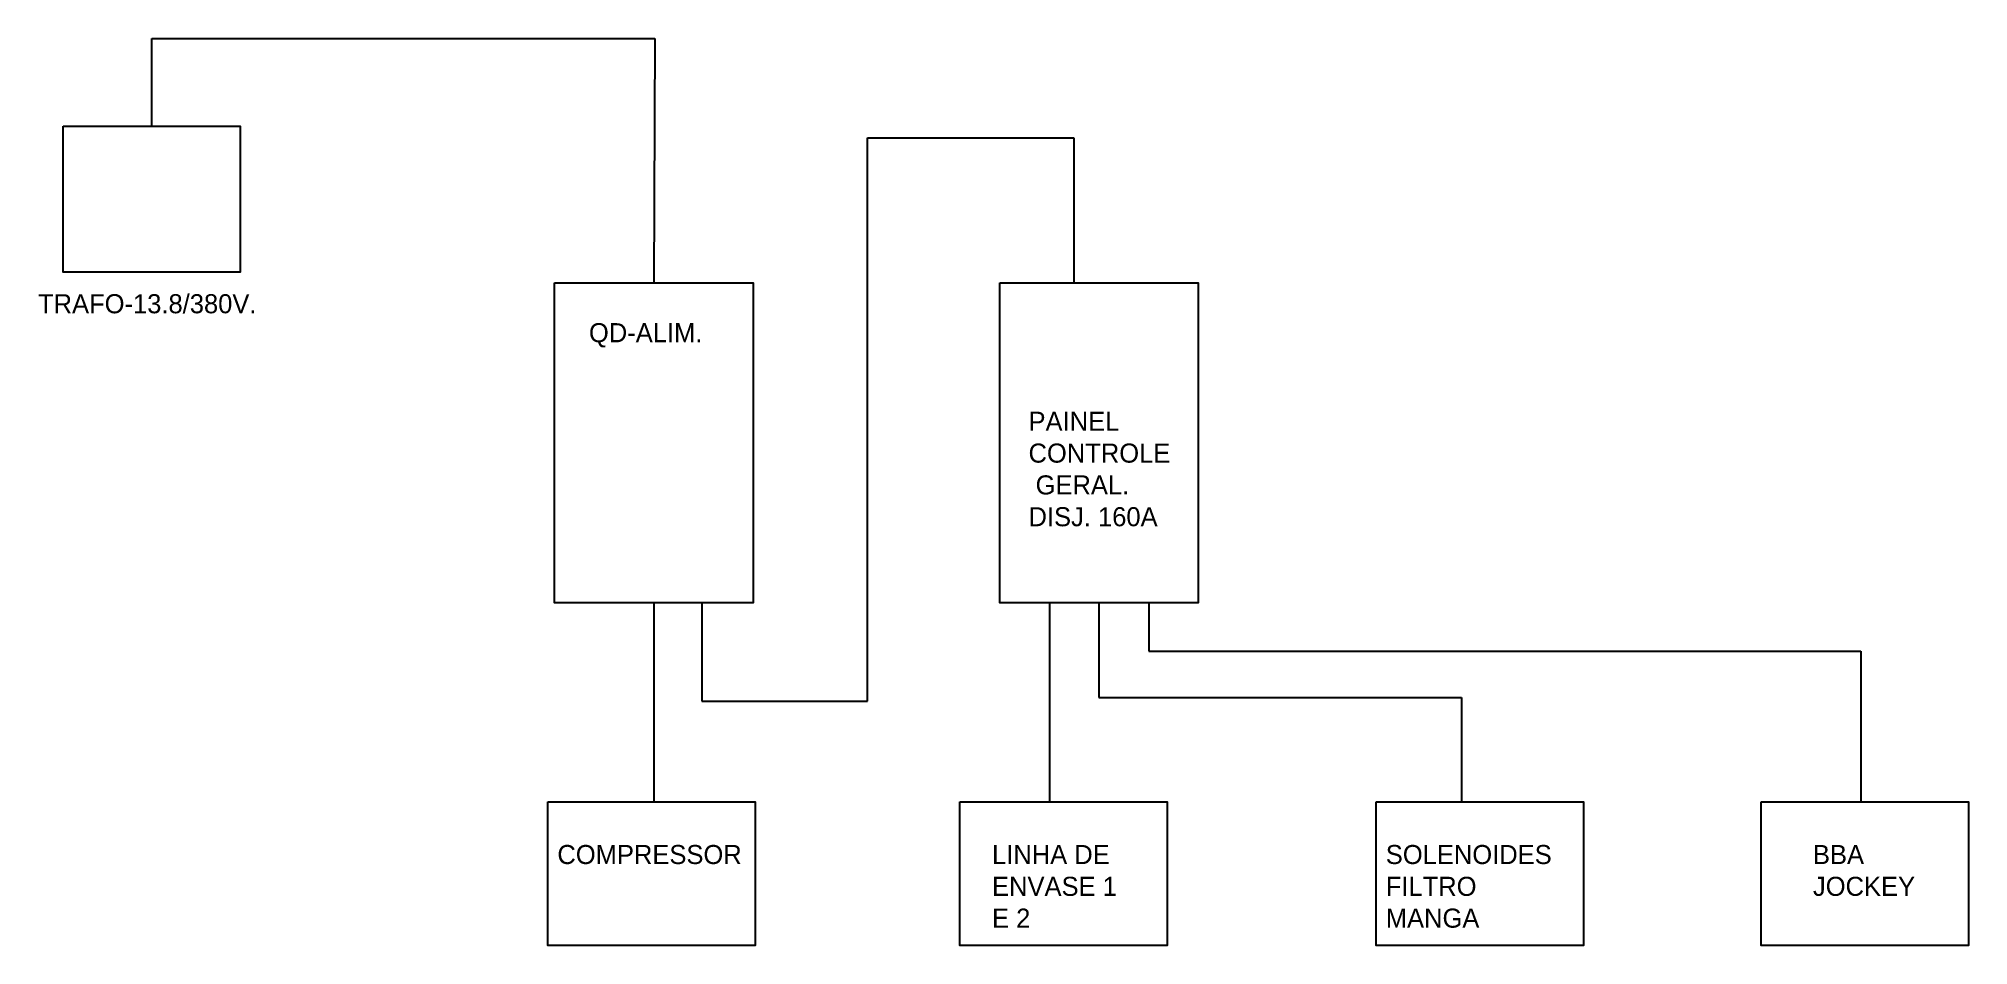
# Model space of a CAD drawing. Header units: millimetres. Extents: x -12677 to 16693, y -21987 to 772.
# Drawn here: x 11096 to 16693, y -2352 to 279 of the extents above.
import ezdxf

# ---------------------------------------------------------------- set-up
doc = ezdxf.new("R2010")
doc.units = ezdxf.units.MM

msp = doc.modelspace()

# ---------------------------------------------------------------- linework, layer by layer
at = {"color": 0}
for p, q in [((11423.5, 24.6), (11423.5, 278.8)), ((11423.5, 278.8), (12882.8, 278.8)), ((12882.8, 278.8), (12879.8, -429.7)), ((13499.8, -1643.4), (13499.8, -9.1)), ((13499.8, -9.1), (14098.2, -9.1)), ((14098.2, -9.1), (14098.2, -429.7)), ((12879.8, -1357.8), (12879.8, -1935)), ((13019.4, -1357.8), (13019.4, -1643.4)), ((14027.5, -1357.8), (14027.5, -1935)), ((14171.1, -1357.8), (14171.1, -1633)), ((14315.3, -1357.8), (14315.3, -1498.7)), ((14315.3, -1498.7), (16380.8, -1498.7)), ((16380.8, -1498.7), (16380.8, -1935)), ((13019.4, -1643.4), (13499.8, -1643.4)), ((14171.1, -1633), (15222.5, -1633)), ((15222.5, -1633), (15222.5, -1935))]:
    msp.add_line(p, q, dxfattribs=at)
for points in [[(11167.2, 24.6), (11679.8, 24.6), (11679.8, -399.1), (11167.2, -399.1)], [(12592.1, -429.7), (13167.6, -429.7), (13167.6, -1357.8), (12592.1, -1357.8)], [(13883.4, -429.7), (14458.9, -429.7), (14458.9, -1357.8), (13883.4, -1357.8)], [(12572.3, -1935), (13173.8, -1935), (13173.8, -2351.9), (12572.3, -2351.9)], [(13767.4, -1935), (14368.9, -1935), (14368.9, -2351.9), (13767.4, -2351.9)], [(14975, -1935), (15576.5, -1935), (15576.5, -2351.9), (14975, -2351.9)], [(16091.2, -1935), (16692.7, -1935), (16692.7, -2351.9), (16091.2, -2351.9)]]:
    msp.add_lwpolyline(points, close=True, dxfattribs=at)

# ---------------------------------------------------------------- texts
at = {"color": 1, "attachment_point": 1}
for s, width, insert, char_height in [('TRAFO-13.8/380V.', 141.388, (11093.9, -462.7), 55.361), ('QD-ALIM.', 141.388, (12691.8, -546.7), 55.36), ('PAINEL\\PCONTROLE\\P GERAL.\\PDISJ. 160A', 1515.739, (13966.7, -803.7), 55.36), ('COMPRESSOR', 141.388, (12600.2, -2060.5), 55.36), ('LINHA DE ENVASE 1 E 2', 423.826, (13860.9, -2060.5), 55.361), ('SOLENOIDES\\PFILTRO MANGA', 141.388, (15002.9, -2060.5), 55.361), ('BBA JOCKEY', 141.388, (16241.9, -2060.5), 55.36)]:
    msp.add_mtext_dynamic_manual_height_columns(s, width=width, gutter_width=23.1, heights=[0], dxfattribs=dict(at, insert=insert, char_height=char_height))

doc.saveas('drawing.dxf')
